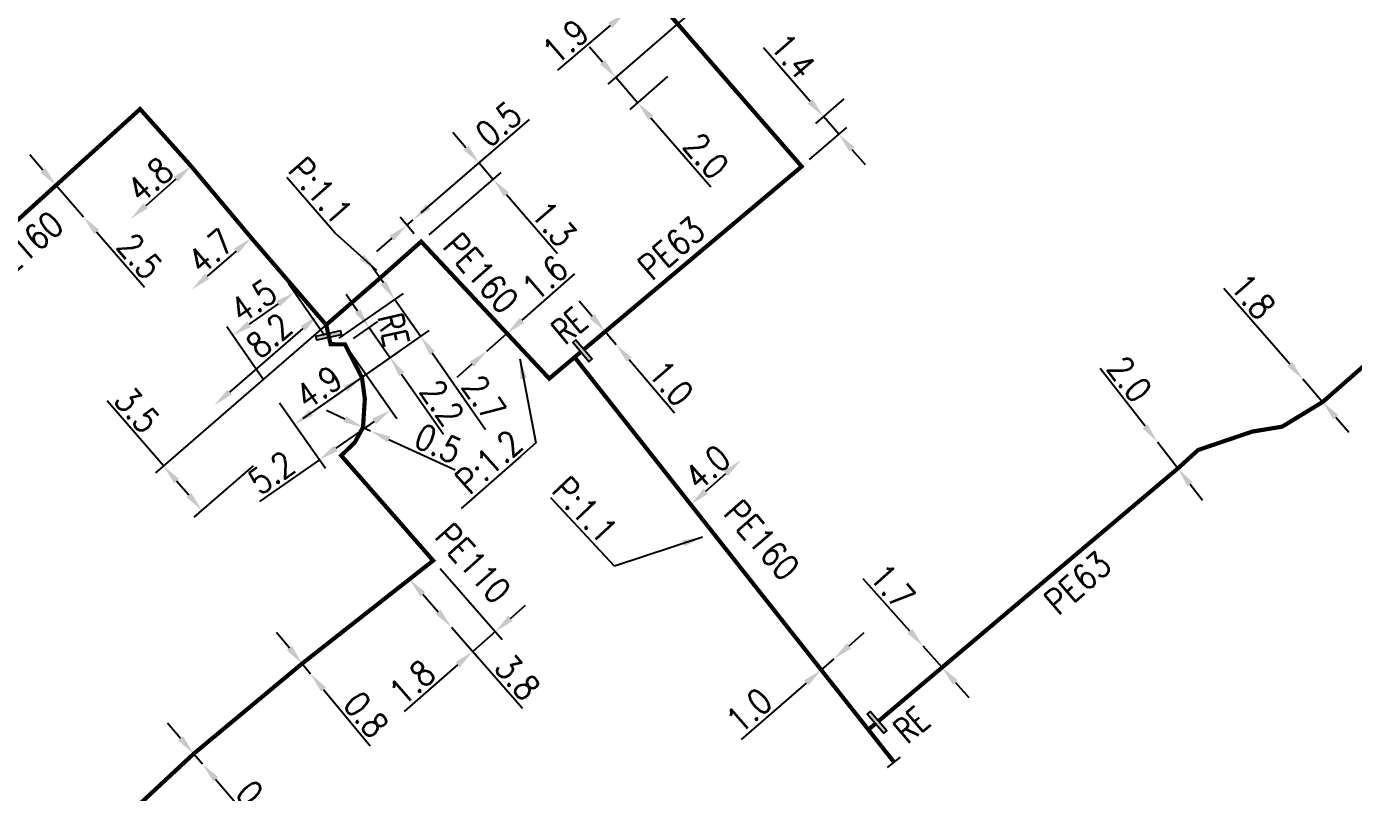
# Model space of a CAD drawing. Header units: millimetres. Extents: x 108995 to 110000, y 119999 to 121000.
# Drawn here: x 109134.6 to 109213.9, y 120173.6 to 120219.3 of the extents above; entities that cross this region are included whole.
import ezdxf
from ezdxf.enums import TextEntityAlignment as Align

# ---------------------------------------------------------------- set-up
doc = ezdxf.new("R2010")
doc.units = ezdxf.units.MM
doc.header["$MEASUREMENT"] = 0
doc.header["$PDMODE"] = 34
doc.linetypes.add('L_100_PE', pattern=[14, 10, -1.5, 1, -1.5])
doc.layers.get('0').update_dxf_attribs({"linetype": 'CONTINUOUS'})
doc.layers.get('DEFPOINTS').update_dxf_attribs({"linetype": 'CONTINUOUS'})
doc.layers.add('L_140', color=3, linetype='CONTINUOUS')
doc.layers.add('L_340', color=7, linetype='CONTINUOUS')
doc.styles.add('G_ROMANS', font='ROMANS.SHX', dxfattribs={"width": 0.75})
doc.styles.get("Standard").update_dxf_attribs({"font": 'romans.shx', "width": 0.85})
doc.dimstyles.get("Standard").update_dxf_attribs({"dimtxt": 1.5, "dimasz": 1.2, "dimexe": 0.625, "dimexo": 0.625, "dimgap": 0.25, "dimtad": 1, "dimdec": 1, "dimzin": 0, "dimdsep": 46, "dimtxsty": 'Standard', "dimcen": -0.5, "dimadec": 0, "dimazin": 0, "dimtfac": 1, "dimtdec": 1, "dimtmove": 0, "dimatfit": 3, "dimfxl": 1, "dimtolj": 1, "dimtzin": 0, "dimarcsym": 0})

# ---------------------------------------------------------------- blocks, each defined once
blk = doc.blocks.new('*D197')
at = {"layer": 'DEFPOINTS', "color": 0, "linetype": 'Continuous', "transparency": 16777216}
for p in [(109136.338, 120209.857), (109137.979, 120207.971), (109137.979, 120207.971)]:
    blk.add_point(p, dxfattribs=at)
at = {"layer": 'L_140', "color": 0, "linetype": 'Continuous', "lineweight": -2, "transparency": 16777216}
for p, q in [((109135.55, 120210.762), (109134.763, 120211.668)), ((109136.338, 120209.857), (109137.979, 120207.971)), ((109138.766, 120207.065), (109141.635, 120203.767))]:
    blk.add_line(p, q, dxfattribs=at)
at = {"layer": 'L_140', "color": 0, "linetype": 'Continuous', "transparency": 16777216}
for points in [[(109135.701, 120210.894), (109135.4, 120210.631), (109136.338, 120209.857)], [(109138.917, 120207.196), (109138.615, 120206.934), (109137.979, 120207.971)]]:
    blk.add_solid(points, dxfattribs=at)
at = {"layer": 'L_140', "color": 0, "linetype": 'Continuous', "transparency": 16777216, "insert": (109141.349, 120205.619), "char_height": 1.5, "attachment_point": 5, "rotation": 311.01345}
blk.add_mtext('\\A1;2.5', dxfattribs=at)
blk = doc.blocks.new('*D221')
at = {"layer": 'DEFPOINTS', "color": 0, "linetype": 'Continuous', "transparency": 16777216}
for p in [(109144.415, 120211), (109140.793, 120207.85), (109140.793, 120207.85)]:
    blk.add_point(p, dxfattribs=at)
at = {"layer": 'L_140', "color": 0, "linetype": 'Continuous', "lineweight": -2, "transparency": 16777216}
blk.add_line((109143.509, 120210.213), (109141.699, 120208.638), dxfattribs=at)
at = {"layer": 'L_140', "color": 0, "linetype": 'Continuous', "transparency": 16777216}
for points in [[(109143.378, 120210.364), (109143.641, 120210.062), (109144.415, 120211)], [(109141.567, 120208.789), (109141.83, 120208.487), (109140.793, 120207.85)]]:
    blk.add_solid(points, dxfattribs=at)
at = {"layer": 'L_140', "color": 0, "linetype": 'Continuous', "transparency": 16777216, "insert": (109141.948, 120210.18), "char_height": 1.5, "attachment_point": 5, "rotation": 41.01259}
blk.add_mtext('\\A1;4.8', dxfattribs=at)
blk = doc.blocks.new('*D222')
at = {"layer": 'DEFPOINTS', "color": 0, "linetype": 'Continuous', "transparency": 16777216}
for p in [(109148.012, 120206.711), (109144.466, 120203.627), (109144.466, 120203.627)]:
    blk.add_point(p, dxfattribs=at)
at = {"layer": 'L_140', "color": 0, "linetype": 'Continuous', "lineweight": -2, "transparency": 16777216}
blk.add_line((109147.107, 120205.924), (109145.371, 120204.415), dxfattribs=at)
at = {"layer": 'L_140', "color": 0, "linetype": 'Continuous', "transparency": 16777216}
for points in [[(109146.976, 120206.075), (109147.238, 120205.773), (109148.012, 120206.711)], [(109145.24, 120204.566), (109145.503, 120204.264), (109144.466, 120203.627)]]:
    blk.add_solid(points, dxfattribs=at)
at = {"layer": 'L_140', "color": 0, "linetype": 'Continuous', "transparency": 16777216, "insert": (109145.583, 120205.924), "char_height": 1.5, "attachment_point": 5, "rotation": 41.01259}
blk.add_mtext('\\A1;4.7', dxfattribs=at)
blk = doc.blocks.new('*D223')
at = {"layer": 'DEFPOINTS', "color": 0, "linetype": 'Continuous', "transparency": 16777216}
for p in [(109151.996, 120202.08), (109145.801, 120196.707), (109145.801, 120196.707)]:
    blk.add_point(p, dxfattribs=at)
at = {"layer": 'L_140', "color": 0, "linetype": 'Continuous', "lineweight": -2, "transparency": 16777216}
blk.add_line((109151.089, 120201.293), (109146.708, 120197.493), dxfattribs=at)
at = {"layer": 'L_140', "color": 0, "linetype": 'Continuous', "transparency": 16777216}
for points in [[(109150.958, 120201.444), (109151.22, 120201.142), (109151.996, 120202.08)], [(109146.577, 120197.644), (109146.839, 120197.342), (109145.801, 120196.707)]]:
    blk.add_solid(points, dxfattribs=at)
at = {"layer": 'L_140', "color": 0, "linetype": 'Continuous', "transparency": 16777216, "insert": (109149.079, 120200.873), "char_height": 1.5, "attachment_point": 5, "rotation": 40.93788}
blk.add_mtext('\\A1;8.2', dxfattribs=at)
blk = doc.blocks.new('*D224')
at = {"layer": 'DEFPOINTS', "color": 0, "linetype": 'Continuous', "transparency": 16777216}
for p in [(109155.509, 120204.134), (109148.586, 120193.496), (109145.056, 120190.435)]:
    blk.add_point(p, dxfattribs=at)
at = {"layer": 'L_140', "color": 0, "linetype": 'Continuous', "lineweight": -2, "transparency": 16777216}
for p, q in [((109155.036, 120203.725), (109142.291, 120192.669)), ((109142.763, 120193.079), (109139.395, 120196.962)), ((109148.114, 120193.087), (109144.584, 120190.025)), ((109144.27, 120191.341), (109143.549, 120192.172))]:
    blk.add_line(p, q, dxfattribs=at)
at = {"layer": 'L_140', "color": 0, "linetype": 'Continuous', "transparency": 16777216}
for points in [[(109143.7, 120192.303), (109143.398, 120192.041), (109142.763, 120193.079)], [(109144.421, 120191.473), (109144.119, 120191.21), (109145.056, 120190.435)]]:
    blk.add_solid(points, dxfattribs=at)
at = {"layer": 'L_140', "color": 0, "linetype": 'Continuous', "transparency": 16777216, "insert": (109141.189, 120196.419), "char_height": 1.5, "attachment_point": 5, "rotation": 310.93788}
blk.add_mtext('\\A1;3.5', dxfattribs=at)
blk = doc.blocks.new('*D225')
at = {"layer": 'DEFPOINTS', "color": 0, "linetype": 'Continuous', "transparency": 16777216}
for p in [(109161.625, 120211.195), (109157.693, 120207.801), (109158.164, 120206.49)]:
    blk.add_point(p, dxfattribs=at)
at = {"layer": 'L_140', "color": 0, "linetype": 'Continuous', "lineweight": -2, "transparency": 16777216}
for p, q in [((109160.841, 120212.103), (109160.057, 120213.012)), ((109158.166, 120208.21), (109162.099, 120211.603)), ((109161.625, 120211.195), (109162.475, 120210.211)), ((109158.637, 120206.899), (109162.948, 120210.619)), ((109163.259, 120209.302), (109166.308, 120205.77))]:
    blk.add_line(p, q, dxfattribs=at)
at = {"layer": 'L_140', "color": 0, "linetype": 'Continuous', "transparency": 16777216}
for points in [[(109160.993, 120212.234), (109160.69, 120211.973), (109161.625, 120211.195)], [(109163.41, 120209.433), (109163.107, 120209.172), (109162.475, 120210.211)]]:
    blk.add_solid(points, dxfattribs=at)
at = {"layer": 'L_140', "color": 0, "linetype": 'Continuous', "transparency": 16777216, "insert": (109166.088, 120207.555), "char_height": 1.5, "attachment_point": 5, "rotation": 310.79569}
blk.add_mtext('\\A1;1.3', dxfattribs=at)
blk = doc.blocks.new('*D226')
at = {"layer": 'DEFPOINTS', "color": 0, "linetype": 'Continuous', "transparency": 16777216}
for p in [(109163.296, 120201.002), (109162.094, 120199.946), (109162.094, 120199.946)]:
    blk.add_point(p, dxfattribs=at)
at = {"layer": 'L_140', "color": 0, "linetype": 'Continuous', "lineweight": -2, "transparency": 16777216}
for p, q in [((109164.198, 120201.793), (109167.346, 120204.557)), ((109162.094, 120199.946), (109163.296, 120201.002)), ((109161.192, 120199.154), (109160.29, 120198.363))]:
    blk.add_line(p, q, dxfattribs=at)
at = {"layer": 'L_140', "color": 0, "linetype": 'Continuous', "transparency": 16777216}
for points in [[(109164.066, 120201.944), (109164.33, 120201.643), (109163.296, 120201.002)], [(109161.06, 120199.305), (109161.324, 120199.004), (109162.094, 120199.946)]]:
    blk.add_solid(points, dxfattribs=at)
at = {"layer": 'L_140', "color": 0, "linetype": 'Continuous', "transparency": 16777216, "insert": (109165.563, 120204.323), "char_height": 1.5, "attachment_point": 5, "rotation": 41.28126}
blk.add_mtext('\\A1;1.6', dxfattribs=at)
blk = doc.blocks.new('*D227')
at = {"layer": 'DEFPOINTS', "color": 0, "linetype": 'Continuous', "transparency": 16777216}
for p in [(109169.163, 120201.109), (109169.812, 120200.348), (109169.812, 120200.348)]:
    blk.add_point(p, dxfattribs=at)
at = {"layer": 'L_140', "color": 0, "linetype": 'Continuous', "lineweight": -2, "transparency": 16777216}
for p, q in [((109168.384, 120202.022), (109167.605, 120202.935)), ((109169.163, 120201.109), (109169.812, 120200.348)), ((109170.591, 120199.435), (109173.309, 120196.248))]:
    blk.add_line(p, q, dxfattribs=at)
at = {"layer": 'L_140', "color": 0, "linetype": 'Continuous', "transparency": 16777216}
for points in [[(109168.536, 120202.152), (109168.232, 120201.892), (109169.163, 120201.109)], [(109170.743, 120199.565), (109170.438, 120199.306), (109169.812, 120200.348)]]:
    blk.add_solid(points, dxfattribs=at)
at = {"layer": 'L_140', "color": 0, "linetype": 'Continuous', "transparency": 16777216, "insert": (109173.1, 120198.034), "char_height": 1.5, "attachment_point": 5, "rotation": 310.46418}
blk.add_mtext('\\A1;1.0', dxfattribs=at)
blk = doc.blocks.new('*D228')
at = {"layer": 'DEFPOINTS', "color": 0, "linetype": 'Continuous', "transparency": 16777216}
for p in [(109177.275, 120193.423), (109177.275, 120193.423), (109174.28, 120190.771)]:
    blk.add_point(p, dxfattribs=at)
at = {"layer": 'L_140', "color": 0, "linetype": 'Continuous', "lineweight": -2, "transparency": 16777216}
blk.add_line((109175.179, 120191.567), (109176.377, 120192.627), dxfattribs=at)
at = {"layer": 'L_140', "color": 0, "linetype": 'Continuous', "transparency": 16777216}
for points in [[(109176.244, 120192.777), (109176.509, 120192.477), (109177.275, 120193.423)], [(109175.046, 120191.716), (109175.311, 120191.417), (109174.28, 120190.771)]]:
    blk.add_solid(points, dxfattribs=at)
at = {"layer": 'L_140', "color": 0, "linetype": 'Continuous', "transparency": 16777216, "insert": (109175.276, 120192.988), "char_height": 1.5, "attachment_point": 5, "rotation": 41.51363}
blk.add_mtext('\\A1;4.0', dxfattribs=at)
blk = doc.blocks.new('L_340_20')
at = {"linetype": 'Continuous'}
blk.add_hatch(color=0, dxfattribs=at).paths.add_polyline_path([(0.125, 0.75), (-0.125, 0.75), (-0.125, -0.75), (0.125, -0.75)])
at = {"color": 0, "linetype": 'Continuous'}
blk.add_lwpolyline([(-0.125, 0.75), (0.125, 0.75), (0.125, -0.75), (-0.125, -0.75)], close=True, dxfattribs=at)
at = {"color": 0, "linetype": 'Continuous', "width": 0.75}
for tag, height, flags, p in [('RE', 1.5, 8, (0, 3)), ('DEF_LEG', 1.2, 3, (0, -5)), ('DEF_COUP', 1.2, 3, (0, -7.5)), ('DEF_TYPE', 1.2, 3, (0, -10))]:
    blk.add_attdef(tag, text='', height=height, dxfattribs=dict(at, flags=flags)).set_placement(p, align=Align.MIDDLE)
blk = doc.blocks.new('*D229')
at = {"layer": 'DEFPOINTS', "color": 0, "linetype": 'Continuous', "transparency": 16777216}
for p in [(109182.081, 120180.884), (109182.836, 120181.539), (109182.836, 120181.539)]:
    blk.add_point(p, dxfattribs=at)
at = {"layer": 'L_140', "color": 0, "linetype": 'Continuous', "lineweight": -2, "transparency": 16777216}
for p, q in [((109183.743, 120182.326), (109184.65, 120183.112)), ((109182.836, 120181.539), (109182.081, 120180.884)), ((109181.174, 120180.098), (109177.287, 120176.727))]:
    blk.add_line(p, q, dxfattribs=at)
at = {"layer": 'L_140', "color": 0, "linetype": 'Continuous', "transparency": 16777216}
for points in [[(109183.612, 120182.477), (109183.874, 120182.175), (109182.836, 120181.539)], [(109181.043, 120180.249), (109181.305, 120179.947), (109182.081, 120180.884)]]:
    blk.add_solid(points, dxfattribs=at)
at = {"layer": 'L_140', "color": 0, "linetype": 'Continuous', "transparency": 16777216, "insert": (109177.761, 120178.461), "char_height": 1.5, "attachment_point": 5, "rotation": 40.9347}
blk.add_mtext('\\A1;1.0', dxfattribs=at)
blk = doc.blocks.new('*D230')
at = {"layer": 'DEFPOINTS', "color": 0, "linetype": 'Continuous', "transparency": 16777216}
for p in [(109188.173, 120182.301), (109188.173, 120182.301), (109189.302, 120181.03)]:
    blk.add_point(p, dxfattribs=at)
at = {"layer": 'L_140', "color": 0, "linetype": 'Continuous', "lineweight": -2, "transparency": 16777216}
for p, q in [((109187.377, 120183.199), (109184.596, 120186.332)), ((109189.302, 120181.03), (109188.173, 120182.301)), ((109190.099, 120180.132), (109190.895, 120179.235))]:
    blk.add_line(p, q, dxfattribs=at)
at = {"layer": 'L_140', "color": 0, "linetype": 'Continuous', "transparency": 16777216}
for points in [[(109187.526, 120183.331), (109187.227, 120183.066), (109188.173, 120182.301)], [(109190.248, 120180.265), (109189.949, 120180), (109189.302, 120181.03)]]:
    blk.add_solid(points, dxfattribs=at)
at = {"layer": 'L_140', "color": 0, "linetype": 'Continuous', "transparency": 16777216, "insert": (109186.336, 120185.878), "char_height": 1.5, "attachment_point": 5, "rotation": 311.59129}
blk.add_mtext('\\A1;1.7', dxfattribs=at)
blk = doc.blocks.new('*D231')
at = {"layer": 'DEFPOINTS', "color": 0, "linetype": 'Continuous', "transparency": 16777216}
for p in [(109202.171, 120194.508), (109202.171, 120194.508), (109203.399, 120192.929)]:
    blk.add_point(p, dxfattribs=at)
at = {"layer": 'L_140', "color": 0, "linetype": 'Continuous', "lineweight": -2, "transparency": 16777216}
for p, q in [((109201.435, 120195.455), (109198.751, 120198.906)), ((109203.399, 120192.929), (109202.171, 120194.508)), ((109204.135, 120191.982), (109204.872, 120191.035))]:
    blk.add_line(p, q, dxfattribs=at)
at = {"layer": 'L_140', "color": 0, "linetype": 'Continuous', "transparency": 16777216}
for points in [[(109201.592, 120195.578), (109201.277, 120195.333), (109202.171, 120194.508)], [(109204.293, 120192.105), (109203.978, 120191.859), (109203.399, 120192.929)]]:
    blk.add_solid(points, dxfattribs=at)
at = {"layer": 'L_140', "color": 0, "linetype": 'Continuous', "transparency": 16777216, "insert": (109200.514, 120198.268), "char_height": 1.5, "attachment_point": 5, "rotation": 307.86805}
blk.add_mtext('\\A1;2.0', dxfattribs=at)
blk = doc.blocks.new('*D232')
at = {"layer": 'DEFPOINTS', "color": 0, "linetype": 'Continuous', "transparency": 16777216}
for p in [(109210.872, 120198.259), (109210.872, 120198.259), (109212.053, 120196.9)]:
    blk.add_point(p, dxfattribs=at)
at = {"layer": 'L_140', "color": 0, "linetype": 'Continuous', "lineweight": -2, "transparency": 16777216}
for p, q in [((109210.085, 120199.165), (109206.148, 120203.696)), ((109212.053, 120196.9), (109210.872, 120198.259)), ((109212.84, 120195.995), (109213.627, 120195.089))]:
    blk.add_line(p, q, dxfattribs=at)
at = {"layer": 'L_140', "color": 0, "linetype": 'Continuous', "transparency": 16777216}
for points in [[(109210.236, 120199.296), (109209.934, 120199.034), (109210.872, 120198.259)], [(109212.991, 120196.126), (109212.689, 120195.863), (109212.053, 120196.9)]]:
    blk.add_solid(points, dxfattribs=at)
at = {"layer": 'L_140', "color": 0, "linetype": 'Continuous', "transparency": 16777216, "insert": (109207.883, 120203.224), "char_height": 1.5, "attachment_point": 5, "rotation": 310.98441}
blk.add_mtext('\\A1;1.8', dxfattribs=at)
blk = doc.blocks.new('*D241')
at = {"layer": 'DEFPOINTS', "color": 0, "linetype": 'Continuous', "transparency": 16777216}
for p in [(109175.825, 120221.552), (109173.363, 120216.762), (109171.107, 120214.801)]:
    blk.add_point(p, dxfattribs=at)
at = {"layer": 'L_140', "color": 0, "linetype": 'Continuous', "lineweight": -2, "transparency": 16777216}
for p, q in [((109175.354, 120221.142), (109169.323, 120215.901)), ((109169.008, 120217.216), (109168.221, 120218.122)), ((109169.795, 120216.311), (109171.107, 120214.801)), ((109172.892, 120216.352), (109170.635, 120214.391)), ((109171.894, 120213.895), (109175.486, 120209.762))]:
    blk.add_line(p, q, dxfattribs=at)
at = {"layer": 'L_140', "color": 0, "linetype": 'Continuous', "transparency": 16777216}
for points in [[(109169.159, 120217.348), (109168.857, 120217.085), (109169.795, 120216.311)], [(109172.045, 120214.027), (109171.743, 120213.764), (109171.107, 120214.801)]]:
    blk.add_solid(points, dxfattribs=at)
at = {"layer": 'L_140', "color": 0, "linetype": 'Continuous', "transparency": 16777216, "insert": (109175.2, 120211.615), "char_height": 1.5, "attachment_point": 5, "rotation": 310.99229}
blk.add_mtext('\\A1;2.0', dxfattribs=at)
blk = doc.blocks.new('*D242')
at = {"layer": 'DEFPOINTS', "color": 0, "linetype": 'Continuous', "transparency": 16777216}
for p in [(109171.837, 120221.415), (109170.386, 120220.188), (109170.386, 120220.188)]:
    blk.add_point(p, dxfattribs=at)
at = {"layer": 'L_140', "color": 0, "linetype": 'Continuous', "lineweight": -2, "transparency": 16777216}
for p, q in [((109172.753, 120222.19), (109173.669, 120222.965)), ((109171.837, 120221.415), (109170.386, 120220.188)), ((109169.47, 120219.412), (109166.319, 120216.746))]:
    blk.add_line(p, q, dxfattribs=at)
at = {"layer": 'L_140', "color": 0, "linetype": 'Continuous', "transparency": 16777216}
for points in [[(109172.624, 120222.343), (109172.882, 120222.037), (109171.837, 120221.415)], [(109169.341, 120219.565), (109169.6, 120219.26), (109170.386, 120220.188)]]:
    blk.add_solid(points, dxfattribs=at)
at = {"layer": 'L_140', "color": 0, "linetype": 'Continuous', "transparency": 16777216, "insert": (109166.791, 120218.455), "char_height": 1.5, "attachment_point": 5, "rotation": 40.23492}
blk.add_mtext('\\A1;1.9', dxfattribs=at)
blk = doc.blocks.new('*D266')
at = {"layer": 'DEFPOINTS', "color": 0, "linetype": 'Continuous', "transparency": 16777216}
for p in [(109157.693, 120207.801), (109157.693, 120207.801), (109158.164, 120206.49)]:
    blk.add_point(p, dxfattribs=at)
at = {"layer": 'L_140', "color": 0, "linetype": 'Continuous', "lineweight": -2, "transparency": 16777216}
for p, q in [((109158.602, 120208.585), (109164.638, 120213.795)), ((109157.756, 120206.964), (109156.906, 120207.948)), ((109157.315, 120207.475), (109157.693, 120207.801)), ((109156.406, 120206.691), (109155.498, 120205.907))]:
    blk.add_line(p, q, dxfattribs=at)
at = {"layer": 'L_140', "color": 0, "linetype": 'Continuous', "transparency": 16777216}
for points in [[(109158.471, 120208.737), (109158.732, 120208.434), (109157.693, 120207.801)], [(109156.276, 120206.842), (109156.537, 120206.539), (109157.315, 120207.475)]]:
    blk.add_solid(points, dxfattribs=at)
at = {"layer": 'L_140', "color": 0, "linetype": 'Continuous', "transparency": 16777216, "insert": (109162.784, 120213.516), "char_height": 1.5, "attachment_point": 5, "rotation": 40.79569}
blk.add_mtext('\\A1;0.5', dxfattribs=at)
blk = doc.blocks.new('*D267')
at = {"layer": 'DEFPOINTS', "color": 0, "linetype": 'Continuous', "transparency": 16777216}
for p in [(109183.904, 120215.441), (109182.211, 120213.967), (109180.91, 120210.98)]:
    blk.add_point(p, dxfattribs=at)
at = {"layer": 'L_140', "color": 0, "linetype": 'Continuous', "lineweight": -2, "transparency": 16777216}
for p, q in [((109181.423, 120214.873), (109178.633, 120218.078)), ((109183.433, 120215.031), (109181.739, 120213.557)), ((109183.13, 120212.911), (109182.211, 120213.967)), ((109181.382, 120211.39), (109183.601, 120213.321)), ((109183.917, 120212.006), (109184.705, 120211.101))]:
    blk.add_line(p, q, dxfattribs=at)
at = {"layer": 'L_140', "color": 0, "linetype": 'Continuous', "transparency": 16777216}
for points in [[(109181.574, 120215.004), (109181.272, 120214.741), (109182.211, 120213.967)], [(109184.068, 120212.137), (109183.767, 120211.875), (109183.13, 120212.911)]]:
    blk.add_solid(points, dxfattribs=at)
at = {"layer": 'L_140', "color": 0, "linetype": 'Continuous', "transparency": 16777216, "insert": (109180.388, 120217.585), "char_height": 1.5, "attachment_point": 5, "rotation": 311.03123}
blk.add_mtext('\\A1;1.4', dxfattribs=at)
blk = doc.blocks.new('L_340_07')
at = {"color": 0, "linetype": 'Continuous', "const_width": 0.25, "flags": 128}
blk.add_lwpolyline([(0, 0), (1.25, 0)], dxfattribs=at)
at = {"color": 0, "linetype": 'Continuous', "flags": 128}
blk.add_lwpolyline([(1.25, -0.5), (1.25, 0.5)], dxfattribs=at)
at = {"color": 0, "linetype": 'Continuous', "style": 'G_ROMANS', "width": 0.75, "flags": 3}
for tag, p in [('DEF_LEG', (0.723, -3.465)), ('DEF_COUP', (0.723, -5.965)), ('DEF_TYPE', (0.723, -8.465))]:
    blk.add_attdef(tag, text='', height=1.2, dxfattribs=at).set_placement(p, align=Align.MIDDLE)
blk = doc.blocks.new('*D306')
at = {"layer": 'DEFPOINTS', "color": 0, "linetype": 'Continuous', "transparency": 16777216}
for p in [(109144.569, 120175.873), (109145.09, 120175.266), (109145.09, 120175.266)]:
    blk.add_point(p, dxfattribs=at)
at = {"layer": 'L_140', "color": 0, "linetype": 'Continuous', "lineweight": -2, "transparency": 16777216}
for p, q in [((109143.787, 120176.783), (109143.005, 120177.694)), ((109144.569, 120175.873), (109145.09, 120175.266)), ((109145.872, 120174.356), (109148.721, 120171.04))]:
    blk.add_line(p, q, dxfattribs=at)
at = {"layer": 'L_140', "color": 0, "linetype": 'Continuous', "transparency": 16777216}
for points in [[(109143.939, 120176.914), (109143.635, 120176.653), (109144.569, 120175.873)], [(109146.024, 120174.486), (109145.72, 120174.226), (109145.09, 120175.266)]]:
    blk.add_solid(points, dxfattribs=at)
at = {"layer": 'L_140', "color": 0, "linetype": 'Continuous', "transparency": 16777216, "insert": (109148.446, 120172.895), "char_height": 1.5, "attachment_point": 5, "rotation": 310.6631}
blk.add_mtext('\\A1;0.8', dxfattribs=at)
blk = doc.blocks.new('*D307')
at = {"layer": 'DEFPOINTS', "color": 0, "linetype": 'Continuous', "transparency": 16777216}
for p in [(109151.049, 120181.263), (109151.559, 120180.646), (109151.559, 120180.646)]:
    blk.add_point(p, dxfattribs=at)
at = {"layer": 'L_140', "color": 0, "linetype": 'Continuous', "lineweight": -2, "transparency": 16777216}
for p, q in [((109150.285, 120182.187), (109149.52, 120183.112)), ((109151.049, 120181.263), (109151.559, 120180.646)), ((109152.324, 120179.721), (109155.11, 120176.352))]:
    blk.add_line(p, q, dxfattribs=at)
at = {"layer": 'L_140', "color": 0, "linetype": 'Continuous', "transparency": 16777216}
for points in [[(109150.439, 120182.315), (109150.13, 120182.06), (109151.049, 120181.263)], [(109152.478, 120179.849), (109152.17, 120179.594), (109151.559, 120180.646)]]:
    blk.add_solid(points, dxfattribs=at)
at = {"layer": 'L_140', "color": 0, "linetype": 'Continuous', "transparency": 16777216, "insert": (109154.87, 120178.212), "char_height": 1.5, "attachment_point": 5, "rotation": 309.58761}
blk.add_mtext('\\A1;0.8', dxfattribs=at)
blk = doc.blocks.new('*D308')
at = {"layer": 'DEFPOINTS', "color": 0, "linetype": 'Continuous', "transparency": 16777216}
for p in [(109157.466, 120186.307), (109159.969, 120183.448), (109159.969, 120183.448)]:
    blk.add_point(p, dxfattribs=at)
at = {"layer": 'L_140', "color": 0, "linetype": 'Continuous', "lineweight": -2, "transparency": 16777216}
for p, q in [((109158.256, 120185.404), (109159.179, 120184.351)), ((109159.969, 120183.448), (109164.224, 120178.589))]:
    blk.add_line(p, q, dxfattribs=at)
at = {"layer": 'L_140', "color": 0, "linetype": 'Continuous', "transparency": 16777216}
for points in [[(109158.407, 120185.536), (109158.106, 120185.272), (109157.466, 120186.307)], [(109159.329, 120184.483), (109159.028, 120184.219), (109159.969, 120183.448)]]:
    blk.add_solid(points, dxfattribs=at)
at = {"layer": 'L_140', "color": 0, "linetype": 'Continuous', "transparency": 16777216, "insert": (109163.932, 120180.441), "char_height": 1.5, "attachment_point": 5, "rotation": 311.20637}
blk.add_mtext('\\A1;3.8', dxfattribs=at)
blk = doc.blocks.new('*D309')
at = {"layer": 'DEFPOINTS', "color": 0, "linetype": 'Continuous', "transparency": 16777216}
for p in [(109158.883, 120187.421), (109159.969, 120183.448), (109161.248, 120181.987)]:
    blk.add_point(p, dxfattribs=at)
at = {"layer": 'L_140', "color": 0, "linetype": 'Continuous', "lineweight": -2, "transparency": 16777216}
for p, q in [((109159.295, 120186.951), (109163.014, 120182.703)), ((109163.505, 120183.963), (109164.408, 120184.754)), ((109160.381, 120182.978), (109161.66, 120181.517)), ((109162.603, 120183.173), (109161.248, 120181.987)), ((109160.346, 120181.196), (109157.153, 120178.401))]:
    blk.add_line(p, q, dxfattribs=at)
at = {"layer": 'L_140', "color": 0, "linetype": 'Continuous', "transparency": 16777216}
for points in [[(109163.374, 120184.114), (109163.637, 120183.813), (109162.603, 120183.173)], [(109160.214, 120181.347), (109160.477, 120181.046), (109161.248, 120181.987)]]:
    blk.add_solid(points, dxfattribs=at)
at = {"layer": 'L_140', "color": 0, "linetype": 'Continuous', "transparency": 16777216, "insert": (109157.619, 120180.138), "char_height": 1.5, "attachment_point": 5, "rotation": 41.20637}
blk.add_mtext('\\A1;1.8', dxfattribs=at)
blk = doc.blocks.new('*D310')
at = {"layer": 'DEFPOINTS', "color": 0, "linetype": 'Continuous', "transparency": 16777216}
for p in [(109154.689, 120195.38), (109155.143, 120195.171), (109155.143, 120195.171)]:
    blk.add_point(p, dxfattribs=at)
at = {"layer": 'L_140', "color": 0, "linetype": 'Continuous', "lineweight": -2, "transparency": 16777216}
for p, q in [((109153.599, 120195.882), (109152.509, 120196.384)), ((109154.689, 120195.38), (109155.143, 120195.171)), ((109156.233, 120194.669), (109160.204, 120192.842))]:
    blk.add_line(p, q, dxfattribs=at)
at = {"layer": 'L_140', "color": 0, "linetype": 'Continuous', "transparency": 16777216}
for points in [[(109153.683, 120196.064), (109153.515, 120195.7), (109154.689, 120195.38)], [(109156.317, 120194.851), (109156.15, 120194.488), (109155.143, 120195.171)]]:
    blk.add_solid(points, dxfattribs=at)
at = {"layer": 'L_140', "color": 0, "linetype": 'Continuous', "transparency": 16777216, "insert": (109159.182, 120194.413), "char_height": 1.5, "attachment_point": 5, "rotation": 335.2842}
blk.add_mtext('\\A1;0.5', dxfattribs=at)
blk = doc.blocks.new('*D311')
at = {"layer": 'DEFPOINTS', "color": 0, "linetype": 'Continuous', "transparency": 16777216}
for p in [(109154.624, 120198.37), (109150.605, 120195.567), (109150.605, 120195.567)]:
    blk.add_point(p, dxfattribs=at)
at = {"layer": 'L_140', "color": 0, "linetype": 'Continuous', "lineweight": -2, "transparency": 16777216}
blk.add_line((109153.64, 120197.684), (109151.589, 120196.253), dxfattribs=at)
at = {"layer": 'L_140', "color": 0, "linetype": 'Continuous', "transparency": 16777216}
for points in [[(109153.525, 120197.848), (109153.754, 120197.519), (109154.624, 120198.37)], [(109151.475, 120196.417), (109151.704, 120196.089), (109150.605, 120195.567)]]:
    blk.add_solid(points, dxfattribs=at)
at = {"layer": 'L_140', "color": 0, "linetype": 'Continuous', "transparency": 16777216, "insert": (109152.042, 120197.789), "char_height": 1.5, "attachment_point": 5, "rotation": 34.89749}
blk.add_mtext('\\A1;4.9', dxfattribs=at)
blk = doc.blocks.new('*D312')
at = {"layer": 'DEFPOINTS', "color": 0, "linetype": 'Continuous', "transparency": 16777216}
for p in [(109158.136, 120200.82), (109152.751, 120200.356), (109150.605, 120195.567)]:
    blk.add_point(p, dxfattribs=at)
at = {"layer": 'L_140', "color": 0, "linetype": 'Continuous', "lineweight": -2, "transparency": 16777216}
for p, q in [((109155.904, 120204.018), (109155.218, 120205.003)), ((109153.264, 120200.713), (109157.103, 120203.392)), ((109156.591, 120203.034), (109158.136, 120200.82)), ((109151.118, 120195.924), (109158.648, 120201.177)), ((109158.822, 120199.835), (109162.015, 120195.258))]:
    blk.add_line(p, q, dxfattribs=at)
at = {"layer": 'L_140', "color": 0, "linetype": 'Continuous', "transparency": 16777216}
for points in [[(109156.068, 120204.133), (109155.74, 120203.904), (109156.591, 120203.034)], [(109158.986, 120199.95), (109158.658, 120199.721), (109158.136, 120200.82)]]:
    blk.add_solid(points, dxfattribs=at)
at = {"layer": 'L_140', "color": 0, "linetype": 'Continuous', "transparency": 16777216, "insert": (109161.928, 120197.131), "char_height": 1.5, "attachment_point": 5, "rotation": 304.89749}
blk.add_mtext('\\A1;2.7', dxfattribs=at)
blk = doc.blocks.new('*D313')
at = {"layer": 'DEFPOINTS', "color": 0, "linetype": 'Continuous', "transparency": 16777216}
for p in [(109153.611, 120200.346), (109156.312, 120199.548), (109150.605, 120195.567)]:
    blk.add_point(p, dxfattribs=at)
at = {"layer": 'L_140', "color": 0, "linetype": 'Continuous', "lineweight": -2, "transparency": 16777216}
for p, q in [((109154.367, 120202.336), (109153.681, 120203.321)), ((109154.124, 120200.704), (109155.566, 120201.71)), ((109155.054, 120201.352), (109156.312, 120199.548)), ((109151.118, 120195.924), (109156.825, 120199.905)), ((109156.999, 120198.564), (109159.5, 120194.978))]:
    blk.add_line(p, q, dxfattribs=at)
at = {"layer": 'L_140', "color": 0, "linetype": 'Continuous', "transparency": 16777216}
for points in [[(109154.531, 120202.451), (109154.203, 120202.222), (109155.054, 120201.352)], [(109157.163, 120198.678), (109156.835, 120198.449), (109156.312, 120199.548)]]:
    blk.add_solid(points, dxfattribs=at)
at = {"layer": 'L_140', "color": 0, "linetype": 'Continuous', "transparency": 16777216, "insert": (109159.413, 120196.851), "char_height": 1.5, "attachment_point": 5, "rotation": 304.89749}
blk.add_mtext('\\A1;2.2', dxfattribs=at)
blk = doc.blocks.new('*D314')
at = {"layer": 'DEFPOINTS', "color": 0, "linetype": 'Continuous', "transparency": 16777216}
for p in [(109153.611, 120200.346), (109149.346, 120197.371), (109152.08, 120193.452)]:
    blk.add_point(p, dxfattribs=at)
at = {"layer": 'L_140', "color": 0, "linetype": 'Continuous', "lineweight": -2, "transparency": 16777216}
for p, q in [((109153.969, 120199.833), (109156.702, 120195.915)), ((109149.704, 120196.858), (109152.437, 120192.94)), ((109155.361, 120195.741), (109153.064, 120194.139)), ((109152.08, 120193.452), (109148.495, 120190.951))]:
    blk.add_line(p, q, dxfattribs=at)
at = {"layer": 'L_140', "color": 0, "linetype": 'Continuous', "transparency": 16777216}
for points in [[(109155.246, 120195.905), (109155.475, 120195.577), (109156.345, 120196.427)], [(109152.95, 120194.303), (109153.178, 120193.975), (109152.08, 120193.452)]]:
    blk.add_solid(points, dxfattribs=at)
at = {"layer": 'L_140', "color": 0, "linetype": 'Continuous', "transparency": 16777216, "insert": (109149.223, 120192.679), "char_height": 1.5, "attachment_point": 5, "rotation": 34.89749}
blk.add_mtext('\\A1;5.2', dxfattribs=at)
blk = doc.blocks.new('*D315')
at = {"layer": 'DEFPOINTS', "color": 0, "linetype": 'Continuous', "transparency": 16777216}
for p in [(109146.901, 120200.877), (109152.751, 120200.356), (109149.06, 120197.781)]:
    blk.add_point(p, dxfattribs=at)
at = {"layer": 'L_140', "color": 0, "linetype": 'Continuous', "lineweight": -2, "transparency": 16777216}
for p, q in [((109152.393, 120200.868), (109150.234, 120203.964)), ((109149.608, 120202.765), (109147.885, 120201.563)), ((109148.703, 120198.294), (109146.543, 120201.389))]:
    blk.add_line(p, q, dxfattribs=at)
at = {"layer": 'L_140', "color": 0, "linetype": 'Continuous', "transparency": 16777216}
for points in [[(109149.493, 120202.929), (109149.722, 120202.601), (109150.592, 120203.451)], [(109147.771, 120201.727), (109148, 120201.399), (109146.901, 120200.877)]]:
    blk.add_solid(points, dxfattribs=at)
at = {"layer": 'L_140', "color": 0, "linetype": 'Continuous', "transparency": 16777216, "insert": (109148.129, 120202.952), "char_height": 1.5, "attachment_point": 5, "rotation": 34.89749}
blk.add_mtext('\\A1;4.5', dxfattribs=at)

msp = doc.modelspace()

# ---------------------------------------------------------------- linework, layer by layer
at = {"layer": 'L_140', "linetype": 'L_100_PE', "const_width": 0.25, "flags": 128}
for points in [[(109185.658, 120176.349), (109182.081, 120180.884), (109174.28, 120190.771), (109167.338, 120199.576), (109165.821, 120198.301), (109163.296, 120201.002), (109158.164, 120206.49), (109155.509, 120204.134), (109152.487, 120201.513), (109151.996, 120202.08), (109148.012, 120206.711), (109144.415, 120211), (109141.363, 120214.413), (109136.338, 120209.857), (109131.153, 120205.155), (109126.029, 120211.784), (109114.98, 120210.136), (109113.852, 120211.539), (109107.034, 120219.78), (109099.56, 120229.006), (109097.994, 120230.798), (109095.239, 120236.858), (109089.067, 120244.666), (109081.058, 120254.441), (109079.795, 120255.83), (109077.112, 120255.773), (109072.59, 120251.81), (109071.914, 120251.222), (109062.404, 120262.668), (109054.614, 120274.322), (109054.614, 120276.715), (109049.391, 120284.523), (109048.218, 120288.398), (109042.825, 120300.711), (109037.778, 120310.432), (109032.883, 120329.217), (109032.747, 120329.739), (109031.435, 120334.778), (109032.011, 120352.88), (109028.109, 120361.2), (109017.292, 120384.266), (109010.641, 120397.53), (109019.1, 120404.775), (109038.312, 120421.23), (109041.062, 120423.585), (109044.4, 120433.153), (109046.521, 120434.985), (109065.899, 120451.734), (109076.404, 120460.813), (109081.301, 120464.599), (109080.981, 120464.971)], [(109184.624, 120247.367), (109185.878, 120248.457), (109197.64, 120258.577), (109202.564, 120262.813), (109211.683, 120251.912), (109214.621, 120248.4), (109219.926, 120241.907), (109226.229, 120235.269), (109230.5, 120229.749), (109231.14, 120228.974), (109230.028, 120213.698), (109229.756, 120212.423), (109228.733, 120211.525), (109212.053, 120196.9), (109209.634, 120195.428), (109207.846, 120195.132), (109204.607, 120194.031), (109203.399, 120192.929), (109189.302, 120181.03), (109185.51, 120177.829)], [(109167.898, 120200.047), (109169.163, 120201.109), (109180.91, 120210.98), (109171.837, 120221.415), (109163.585, 120230.905), (109156.473, 120237.36), (109155.058, 120238.645), (109145.581, 120249.862), (109143.231, 120252.563)], [(109094.33, 120123.714), (109094.658, 120123.336), (109095.829, 120124.247), (109099.518, 120128.059), (109103.881, 120131.7), (109104.807, 120130.662), (109109.852, 120124.848), (109113.34, 120128.192), (109116.634, 120131.444), (109122.904, 120136.952), (109132.281, 120144.829), (109136.014, 120147.145), (109138.903, 120150.073), (109145.872, 120156.801), (109142.808, 120156.779), (109141.356, 120157.053), (109139.516, 120158.671), (109135.183, 120162.824), (109134.101, 120164.523), (109134.507, 120166.542), (109138.451, 120170.176), (109144.569, 120175.873), (109151.049, 120181.263), (109157.466, 120186.307), (109158.883, 120187.421), (109153.389, 120193.695), (109154.202, 120194.491), (109154.689, 120195.38), (109154.799, 120197.086), (109154.624, 120198.37), (109153.611, 120200.346), (109152.751, 120200.356), (109152.487, 120201.513)], [(109167.338, 120199.576), (109167.707, 120199.886)], [(109185.318, 120177.667), (109184.898, 120177.312)]]:
    msp.add_lwpolyline(points, dxfattribs=at)

# ---------------------------------------------------------------- block references
at = {"layer": 'L_340'}
ref = msp.add_blockref('L_340_20', (109167.803, 120199.966), dxfattribs=dict(at, rotation=40.16829060789467))
ref.add_attrib('RE', 'RE', dxfattribs={"layer": '0', "color": 0, "linetype": 'Continuous', "height": 1.5, "rotation": 40.16829, "width": 0.75, "flags": 8}).set_placement((109167.028, 120201.469), align=Align.MIDDLE)
ref = msp.add_blockref('L_340_20', (109152.632, 120200.877), dxfattribs=dict(at, rotation=282.8506881647174))
ref.add_attrib('RE', 'RE', dxfattribs={"layer": '0', "color": 0, "linetype": 'Continuous', "height": 1.5, "rotation": 282.85069, "width": 0.75, "flags": 8}).set_placement((109156.495, 120201.209), align=Align.MIDDLE)
ref = msp.add_blockref('L_340_20', (109185.414, 120177.748), dxfattribs=dict(at, rotation=40.1682906078946))
ref.add_attrib('RE', 'RE', dxfattribs={"layer": '0', "color": 0, "linetype": 'Continuous', "height": 1.5, "rotation": 40.16829, "width": 0.75, "flags": 8}).set_placement((109187.479, 120177.611), align=Align.MIDDLE)
at = {"layer": 'L_340', "rotation": 308.2632870697923}
msp.add_blockref('L_340_07', (109185.658, 120176.349), dxfattribs=at)

# ---------------------------------------------------------------- texts
at = {"layer": 'L_140', "linetype": 'Continuous', "width": 0.85}
for s, rotation, p in [('PE160', 41.01345, (109134.363, 120206.062)), ('PE63', 40.54505, (109173.117, 120206.093)), ('PE160', 311.09164, (109161.741, 120204.606)), ('PE160', 311.26592, (109178.526, 120188.65)), ('PE110', 311.52351, (109161.263, 120187.265)), ('PE63', 40.7146, (109197.409, 120186.086))]:
    msp.add_text(s, height=1.5, rotation=rotation, dxfattribs=at).set_placement(p, align=Align.MIDDLE)
at = {"layer": 'L_140', "linetype": 'Continuous', "char_height": 1.5, "attachment_point": 9}
for s, insert, rotation in [('\\A1;P:1.1', (109153.033, 120207.367), 311.09164), ('\\A1;P:1.2', (109164.372, 120194.228), 41.3967), ('\\A1;P:1.1', (109168.916, 120188.322), 313.09337)]:
    msp.add_mtext(s, dxfattribs=dict(at, insert=insert, rotation=rotation))

# ---------------------------------------------------------------- dimensions: what is measured, and where the dimension line sits
at = {"layer": 'L_140', "linetype": 'Continuous'}
for base, p1, p2, angle, text, picture, middle in [((109170.386, 120220.188), (109171.837, 120221.415), (109170.386, 120220.188), 40.23492, '1.9', '*D242', (109167.436, 120217.692)), ((109171.107, 120214.801), (109175.825, 120221.552), (109173.363, 120216.762), 130.99229, '2.0', '*D241', (109174.446, 120210.959)), ((109182.211, 120213.967), (109180.91, 120210.98), (109183.904, 120215.441), 311.03123, '1.4', '*D267', (109179.634, 120216.928)), ((109157.693, 120207.801), (109158.164, 120206.49), (109157.693, 120207.801), 220.79569, '0.5', '*D266', (109163.438, 120212.759)), ((109161.625, 120211.195), (109158.164, 120206.49), (109157.693, 120207.801), 310.79569, '1.3', '*D225', (109165.331, 120206.901)), ((109140.793, 120207.85), (109144.415, 120211), (109140.793, 120207.85), 41.01259, '4.8', '*D221', (109142.604, 120209.425)), ((109137.979, 120207.971), (109136.338, 120209.857), (109137.979, 120207.971), 131.01345, '2.5', '*D197', (109140.594, 120204.963)), ((109144.466, 120203.627), (109148.012, 120206.711), (109144.466, 120203.627), 41.01259, '4.7', '*D222', (109146.239, 120205.169)), ((109162.094, 120199.946), (109163.296, 120201.002), (109162.094, 120199.946), 41.28126, '1.6', '*D226', (109166.223, 120203.571)), ((109158.136, 120200.82), (109152.751, 120200.356), (109150.605, 120195.567), 124.89749, '2.7', '*D312', (109161.108, 120196.559)), ((109210.872, 120198.259), (109212.053, 120196.9), (109210.872, 120198.259), 310.98441, '1.8', '*D232', (109207.129, 120202.568)), ((109145.056, 120190.435), (109155.509, 120204.134), (109148.586, 120193.496), 130.93788, '3.5', '*D224', (109140.434, 120195.764)), ((109146.901, 120200.877), (109152.751, 120200.356), (109149.06, 120197.781), 34.89749, '4.5', '*D315', (109148.701, 120202.132)), ((109156.312, 120199.548), (109153.611, 120200.346), (109150.605, 120195.567), 124.89749, '2.2', '*D313', (109158.593, 120196.279)), ((109145.801, 120196.707), (109151.996, 120202.08), (109145.801, 120196.707), 40.93788, '8.2', '*D223', (109149.734, 120200.118)), ((109169.812, 120200.348), (109169.163, 120201.109), (109169.812, 120200.348), 130.46418, '1.0', '*D227', (109172.339, 120197.385)), ((109152.08, 120193.452), (109153.611, 120200.346), (109149.346, 120197.371), 34.89749, '5.2', '*D314', (109149.795, 120191.858)), ((109202.171, 120194.508), (109203.399, 120192.929), (109202.171, 120194.508), 307.86805, '2.0', '*D231', (109199.725, 120197.655)), ((109150.605, 120195.567), (109154.624, 120198.37), (109150.605, 120195.567), 34.89749, '4.9', '*D311', (109152.614, 120196.968)), ((109155.143, 120195.171), (109154.689, 120195.38), (109155.143, 120195.171), 155.2842, '0.5', '*D310', (109158.764, 120193.505)), ((109177.275, 120193.423), (109174.28, 120190.771), (109177.275, 120193.423), 221.51363, '4.0', '*D228', (109175.939, 120192.239)), ((109161.248, 120181.987), (109158.883, 120187.421), (109159.969, 120183.448), 41.20637, '1.8', '*D309', (109158.278, 120179.386)), ((109188.173, 120182.301), (109189.302, 120181.03), (109188.173, 120182.301), 311.59129, '1.7', '*D230', (109185.588, 120185.214)), ((109159.969, 120183.448), (109157.466, 120186.307), (109159.969, 120183.448), 131.20637, '3.8', '*D308', (109163.179, 120179.782)), ((109151.559, 120180.646), (109151.049, 120181.263), (109151.559, 120180.646), 129.58761, '0.8', '*D307', (109154.099, 120177.574)), ((109182.836, 120181.539), (109182.081, 120180.884), (109182.836, 120181.539), 220.9347, '1.0', '*D229', (109178.416, 120177.706)), ((109145.09, 120175.266), (109144.569, 120175.873), (109145.09, 120175.266), 130.6631, '0.8', '*D306', (109147.687, 120172.243))]:
    dim = msp.add_linear_dim(base=base, p1=p1, p2=p2, angle=angle, text=text, dimstyle='Standard', dxfattribs=at)
    dim.commit()
    dim.dimension.update_dxf_attribs({"geometry": picture, "text_midpoint": middle, "dimtype": 160})

# ---------------------------------------------------------------- leaders
at = {"layer": 'L_140', "linetype": 'Continuous', "annotation_type": 0, "has_hookline": 1, "hookline_direction": 1}
for points, text_width, horizontal_direction in [([(109155.508, 120204.755), (109153.009, 120207.014)], 4.129, (0.657265, -0.753659, 0)), ([(109164.063, 120199.482), (109165.018, 120194.463), (109164.118, 120193.67)], 4.493, (0.750149, 0.661269, 0)), ([(109174.976, 120188.823), (109169.724, 120187.093), (109168.904, 120187.969)], 4.129, (0.683189, -0.730241, 0))]:
    msp.add_leader(points, dimstyle='Standard', dxfattribs=dict(at, text_width=text_width, horizontal_direction=horizontal_direction))

doc.saveas('drawing.dxf')
